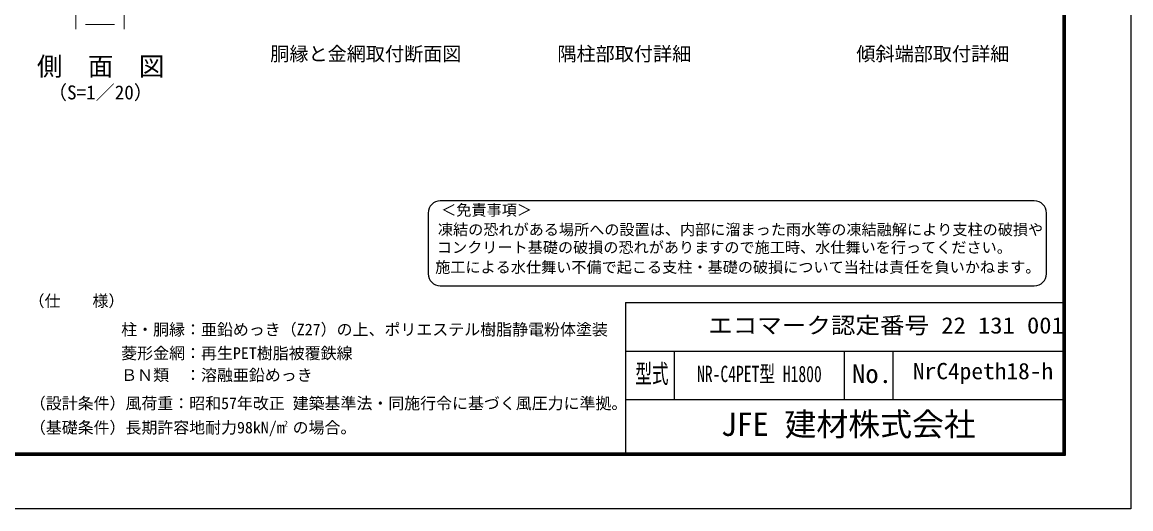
# Model space of a CAD drawing. Units: millimetres, scale not verified. Extents: x -4200 to 4200, y -2970 to 2970.
# Drawn here: x -364 to 4200, y -2970 to -965 of the extents above; entities that cross this region are included whole.
import ezdxf
from ezdxf.enums import TextEntityAlignment as Align

# ---------------------------------------------------------------- set-up
doc = ezdxf.new("R2010")
doc.units = ezdxf.units.MM
doc.header["$LTSCALE"] = 10
for name, color, linetype, lineweight in [('0-0_D-TTL-TXT', 7, 'Continuous', 25), ('0-3_D-STR-DIM', 7, 'Continuous', 13), ('0-C_D-TTL', 7, 'Continuous', 25)]:
    doc.layers.add(name, color=color, linetype=linetype, lineweight=lineweight)
doc.styles.add('ＭＳ ゴシック', font='')
doc.styles.get('ＭＳ ゴシック').set_extended_font_data('MS Gothic')

msp = doc.modelspace()

# ---------------------------------------------------------------- linework, layer by layer
at = {"layer": '0-0_D-TTL-TXT', "color": 2}
for p, q in [((3802.66, -1701.16), (1357.11, -1701.16)), ((1307.11, -1751.16), (1307.11, -2001.16)), ((3852.66, -2001.16), (3852.66, -1751.16)), ((1357.11, -2051.16), (3802.66, -2051.16))]:
    msp.add_line(p, q, dxfattribs=at)
for centre, start, end in [((1357.11, -1751.16), 90, 180), ((3802.66, -1751.16), 0, 90), ((1357.11, -2001.16), 180, 270), ((3802.66, -2001.16), 270, 0)]:
    msp.add_arc(centre, 50, start, end, dxfattribs=at)
at = {"layer": '0-3_D-STR-DIM'}
for p, q in [((-143.67, -836.79), (-143.67, -994.1)), ((56.33, -836.79), (56.33, -994.1)), ((-103.67, -974.1), (16.33, -974.1))]:
    msp.add_line(p, q, dxfattribs=at)
at = {"layer": '0-C_D-TTL'}
for p, q in [((2120, -2120), (2120, -2740)), ((2120, -2120), (3920, -2120)), ((2120, -2320), (3920, -2320)), ((2320, -2320), (2320, -2520)), ((3020, -2320), (3020, -2520)), ((3220, -2320), (3220, -2520)), ((2120, -2520), (3920, -2520))]:
    msp.add_line(p, q, dxfattribs=at)
at = {"layer": '0-C_D-TTL', "color": 2}
msp.add_lwpolyline([(-4200, 2970), (4200, 2970), (4200, -2970), (-4200, -2970)], close=True, dxfattribs=at)
at = {"layer": '0-C_D-TTL'}
for points in [[(-3930, 2750), (3930, 2750), (3930, -2750), (-3930, -2750)], [(-3927.5, 2747.5), (3927.5, 2747.5), (3927.5, -2747.5), (-3927.5, -2747.5)], [(-3925, 2745), (3925, 2745), (3925, -2745), (-3925, -2745)], [(-3922.5, 2742.5), (3922.5, 2742.5), (3922.5, -2742.5), (-3922.5, -2742.5)], [(-3920, 2740), (3920, 2740), (3920, -2740), (-3920, -2740)]]:
    msp.add_lwpolyline(points, close=True, dxfattribs=at)

# ---------------------------------------------------------------- texts
at = {"layer": '0-0_D-TTL-TXT', "style": 'ＭＳ ゴシック'}
for s, height, p in [('胴縁と金網取付断面図', 57.7, (657.12, -1141.36)), ('隅柱部取付詳細', 57.7, (1839.35, -1141.51)), ('傾斜端部取付詳細', 57.7, (3070.13, -1141.36)), ('側\u3000面\u3000図', 76.97, (-303.57, -1208.4)), ('（S=1／20）', 57.7, (-258.09, -1300.38)), ('＜免責事項＞ \u3000\u3000', 45.67, (1360.82, -1775.34)), ('凍結の恐れがある場所への設置は、内部に溜まった雨水等の凍結融解により支柱の破損や', 45.67, (1347.3, -1855.84)), ('コンクリート基礎の破損の恐れがありますので施工時、水仕舞いを行ってください。', 45.67, (1343.19, -1929.26)), ('施工による水仕舞い不備で起こる支柱・基礎の破損について当社は責任を負いかねます。 ', 45.67, (1336.19, -2010.75)), ('（仕\u3000\u3000様）', 48.17, (-337.58, -2151.83)), ('柱・胴縁：亜鉛めっき（Z27）の上、ポリエステル樹脂静電粉体塗装', 48.17, (43.44, -2269.52)), ('菱形金網：再生PET樹脂被覆鉄線', 48.17, (43.44, -2367.18)), ('ＢＮ類\u3000：溶融亜鉛めっき', 48.17, (43.44, -2457.33)), ('（設計条件）風荷重：昭和57年改正 建築基準法・同施行令に基づく風圧力に準拠。', 48.09, (-332.45, -2573.6)), ('JFE 建材株式会社', 96.21, (2512.38, -2698.5)), ('（基礎条件）長期許容地耐力98kN/m の場合。', 48.09, (-332.45, -2673.6)), ('2', 24.05, (713.02, -2637.79))]:
    msp.add_text(s, height=height, dxfattribs=at).set_placement(p, align=Align.BOTTOM_LEFT)
for s, height, width, p in [('エコマーク認定番号 22 131 001', 67.35, 1.1, (2460, -2267.95)), ('型式', 76.97, 0.65, (2160.27, -2474.8)), ('NR-C4PET型 H1800', 67.35, 0.7, (2414.33, -2467.95)), ('NrC4peth18-h', 67.35, 1.05, (3302.83, -2456.29)), ('No.', 76.97, 1.05, (3052, -2474.8))]:
    msp.add_text(s, height=height, dxfattribs=dict(at, width=width)).set_placement(p, align=Align.BOTTOM_LEFT)

doc.saveas('drawing.dxf')
